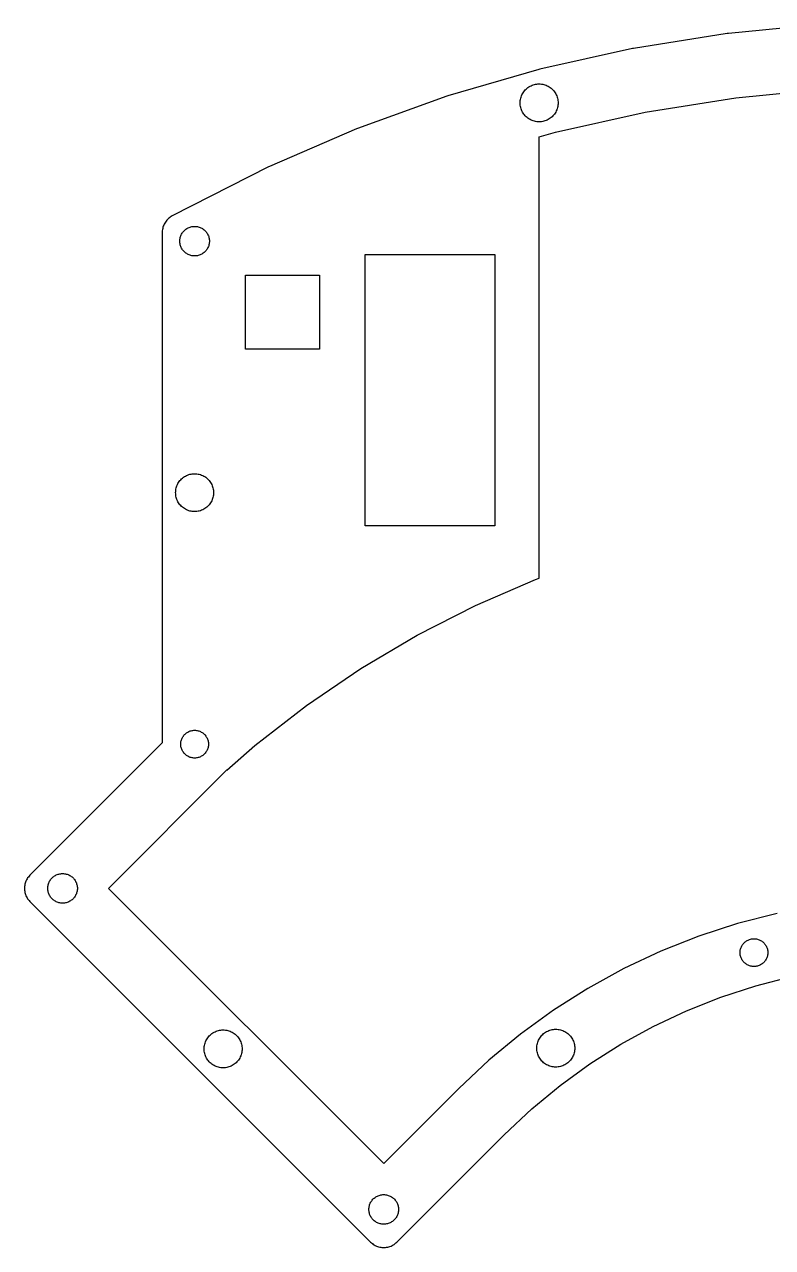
# Model space of a CAD drawing. Header units: metres. Extents: x -87 to 72, y -78 to 55.
# Drawn here: x -86.8 to -6, y -77.9 to 54.3 of the extents above; entities that cross this region are included whole.
import ezdxf

# ---------------------------------------------------------------- set-up
doc = ezdxf.new("R2010")
doc.units = ezdxf.units.M

msp = doc.modelspace()

# ---------------------------------------------------------------- linework, layer by layer
for p, q in [((-0.5284, 54.3282), (-10.7297, 53.3639)), ((-10.8543, 53.3482), (-20.9749, 51.7452)), ((-10.7297, 53.3639), (-10.8543, 53.3482)), ((-21.0984, 51.7217), (-31.0983, 49.4864)), ((-20.9749, 51.7452), (-21.0984, 51.7217)), ((-31.22, 49.4552), (-41.0599, 46.5964)), ((-31.0983, 49.4864), (-31.22, 49.4552)), ((-32.2859, 47.5761), (-32.1751, 47.6417)), ((-32.1751, 47.6417), (-32.0603, 47.7001)), ((-32.0603, 47.7001), (-31.9421, 47.7513)), ((-31.9421, 47.7513), (-31.821, 47.7949)), ((-31.821, 47.7949), (-31.6973, 47.8308)), ((-31.6973, 47.8308), (-31.5716, 47.8589)), ((-31.5716, 47.8589), (-31.4444, 47.8791)), ((-31.4444, 47.8791), (-31.3162, 47.8912)), ((-31.3162, 47.8912), (-31.1875, 47.8952)), ((-31.1875, 47.8952), (-31.0588, 47.8912)), ((-31.0588, 47.8912), (-30.9306, 47.8791)), ((-30.9306, 47.8791), (-30.8034, 47.8589)), ((-30.8034, 47.8589), (-30.6777, 47.8308)), ((-30.6777, 47.8308), (-30.554, 47.7949)), ((-30.554, 47.7949), (-30.4328, 47.7513)), ((-30.4328, 47.7513), (-30.3146, 47.7001)), ((-30.3146, 47.7001), (-30.1999, 47.6417)), ((-30.1999, 47.6417), (-30.089, 47.5761)), ((-41.1794, 46.5576), (-50.8204, 43.0866)), ((-41.0599, 46.5964), (-41.1794, 46.5576)), ((-33.2012, 46.2294), (-33.1731, 46.355)), ((-33.1731, 46.355), (-33.1372, 46.4787)), ((-33.1372, 46.4787), (-33.0935, 46.5999)), ((-33.0935, 46.5999), (-33.0424, 46.7181)), ((-33.0424, 46.7181), (-32.9839, 46.8328)), ((-32.9839, 46.8328), (-32.9184, 46.9437)), ((-32.9184, 46.9437), (-32.846, 47.0502)), ((-32.846, 47.0502), (-32.7671, 47.1519)), ((-32.7671, 47.1519), (-32.6819, 47.2486)), ((-32.6819, 47.2486), (-32.5908, 47.3396)), ((-32.5908, 47.3396), (-32.4942, 47.4248)), ((-32.4942, 47.4248), (-32.3924, 47.5037)), ((-32.3924, 47.5037), (-32.2859, 47.5761)), ((-30.089, 47.5761), (-29.9825, 47.5037)), ((-29.9825, 47.5037), (-29.8808, 47.4248)), ((-29.8808, 47.4248), (-29.7842, 47.3396)), ((-29.7842, 47.3396), (-29.6931, 47.2486)), ((-29.6931, 47.2486), (-29.6079, 47.1519)), ((-29.6079, 47.1519), (-29.529, 47.0502)), ((-29.529, 47.0502), (-29.4566, 46.9437)), ((-29.4566, 46.9437), (-29.3911, 46.8328)), ((-29.3911, 46.8328), (-29.3326, 46.7181)), ((-29.3326, 46.7181), (-29.2815, 46.5999)), ((-29.2815, 46.5999), (-29.2378, 46.4787)), ((-29.2378, 46.4787), (-29.2019, 46.355)), ((-29.2019, 46.355), (-29.1738, 46.2294)), ((-19.7247, 44.856), (-9.9145, 46.4098)), ((-9.9145, 46.4098), (-0.02608, 47.3445)), ((-33.2375, 45.8452), (-33.2335, 45.9739)), ((-33.2335, 45.7165), (-33.2375, 45.8452)), ((-33.2335, 45.9739), (-33.2213, 46.1022)), ((-33.2213, 45.5883), (-33.2335, 45.7165)), ((-33.2213, 46.1022), (-33.2012, 46.2294)), ((-33.2012, 45.4611), (-33.2213, 45.5883)), ((-33.1731, 45.3354), (-33.2012, 45.4611)), ((-33.1372, 45.2117), (-33.1731, 45.3354)), ((-33.0935, 45.0906), (-33.1372, 45.2117)), ((-33.0424, 44.9724), (-33.0935, 45.0906)), ((-32.9839, 44.8576), (-33.0424, 44.9724)), ((-29.3326, 44.9724), (-29.3911, 44.8576)), ((-29.2815, 45.0906), (-29.3326, 44.9724)), ((-29.2378, 45.2117), (-29.2815, 45.0906)), ((-29.2019, 45.3354), (-29.2378, 45.2117)), ((-29.1738, 45.4611), (-29.2019, 45.3354)), ((-29.1738, 46.2294), (-29.1537, 46.1022)), ((-29.1537, 45.5883), (-29.1738, 45.4611)), ((-29.1537, 46.1022), (-29.1415, 45.9739)), ((-29.1415, 45.7165), (-29.1537, 45.5883)), ((-29.1415, 45.9739), (-29.1375, 45.8452)), ((-29.1375, 45.8452), (-29.1415, 45.7165)), ((-32.9184, 44.7468), (-32.9839, 44.8576)), ((-32.846, 44.6403), (-32.9184, 44.7468)), ((-32.7671, 44.5385), (-32.846, 44.6403)), ((-32.6819, 44.4419), (-32.7671, 44.5385)), ((-32.5908, 44.3508), (-32.6819, 44.4419)), ((-32.4942, 44.2657), (-32.5908, 44.3508)), ((-32.3924, 44.1867), (-32.4942, 44.2657)), ((-32.2859, 44.1144), (-32.3924, 44.1867)), ((-32.1751, 44.0488), (-32.2859, 44.1144)), ((-32.0603, 43.9903), (-32.1751, 44.0488)), ((-31.9421, 43.9392), (-32.0603, 43.9903)), ((-31.821, 43.8956), (-31.9421, 43.9392)), ((-31.6973, 43.8596), (-31.821, 43.8956)), ((-31.5716, 43.8315), (-31.6973, 43.8596)), ((-31.4444, 43.8114), (-31.5716, 43.8315)), ((-31.3162, 43.7993), (-31.4444, 43.8114)), ((-31.1875, 43.7952), (-31.3162, 43.7993)), ((-31.0588, 43.7993), (-31.1875, 43.7952)), ((-30.9306, 43.8114), (-31.0588, 43.7993)), ((-30.8034, 43.8315), (-30.9306, 43.8114)), ((-30.6777, 43.8596), (-30.8034, 43.8315)), ((-30.554, 43.8956), (-30.6777, 43.8596)), ((-30.4328, 43.9392), (-30.554, 43.8956)), ((-30.3146, 43.9903), (-30.4328, 43.9392)), ((-30.1999, 44.0488), (-30.3146, 43.9903)), ((-30.089, 44.1144), (-30.1999, 44.0488)), ((-29.9825, 44.1867), (-30.089, 44.1144)), ((-29.8808, 44.2657), (-29.9825, 44.1867)), ((-29.7842, 44.3508), (-29.8808, 44.2657)), ((-29.6931, 44.4419), (-29.7842, 44.3508)), ((-29.6079, 44.5385), (-29.6931, 44.4419)), ((-29.529, 44.6403), (-29.6079, 44.5385)), ((-29.4566, 44.7468), (-29.529, 44.6403)), ((-29.3911, 44.8576), (-29.4566, 44.7468)), ((-29.418, 42.6893), (-19.7247, 44.856)), ((-50.9372, 43.0404), (-60.3412, 38.9709)), ((-50.8204, 43.0866), (-50.9372, 43.0404)), ((-31.1875, 42.1752), (-29.418, 42.6893)), ((-31.1875, -5.55211), (-31.1875, 42.1752)), ((-60.4549, 38.9174), (-70.8455, 33.6232)), ((-60.3412, 38.9709), (-60.4549, 38.9174)), ((-71.5178, 33.067), (-71.5917, 32.9654)), ((-71.4377, 33.1638), (-71.5178, 33.067)), ((-71.3517, 33.2554), (-71.4377, 33.1638)), ((-71.2601, 33.3414), (-71.3517, 33.2554)), ((-71.1633, 33.4215), (-71.2601, 33.3414)), ((-71.0617, 33.4953), (-71.1633, 33.4215)), ((-70.9556, 33.5627), (-71.0617, 33.4953)), ((-70.8455, 33.6232), (-70.9556, 33.5627)), ((-71.9365, 31.904), (-71.9375, 31.8412)), ((-71.9375, 31.8412), (-71.9375, -23.3623)), ((-71.9286, 32.0294), (-71.9365, 31.904)), ((-71.9129, 32.154), (-71.9286, 32.0294)), ((-71.8893, 32.2775), (-71.9129, 32.154)), ((-71.8581, 32.3992), (-71.8893, 32.2775)), ((-71.8193, 32.5186), (-71.8581, 32.3992)), ((-71.773, 32.6355), (-71.8193, 32.5186)), ((-71.7195, 32.7492), (-71.773, 32.6355)), ((-71.659, 32.8593), (-71.7195, 32.7492)), ((-71.5917, 32.9654), (-71.659, 32.8593)), ((-69.8396, 31.6697), (-69.7884, 31.7562)), ((-69.7884, 31.7562), (-69.7319, 31.8393)), ((-69.7319, 31.8393), (-69.6703, 31.9187)), ((-69.6703, 31.9187), (-69.6038, 31.9941)), ((-69.6038, 31.9941), (-69.5328, 32.0652)), ((-69.5328, 32.0652), (-69.4574, 32.1317)), ((-69.4574, 32.1317), (-69.378, 32.1933)), ((-69.378, 32.1933), (-69.2948, 32.2498)), ((-69.2948, 32.2498), (-69.2083, 32.301)), ((-69.2083, 32.301), (-69.1187, 32.3466)), ((-69.1187, 32.3466), (-69.0265, 32.3865)), ((-69.0265, 32.3865), (-68.9319, 32.4206)), ((-68.9319, 32.4206), (-68.8354, 32.4486)), ((-68.8354, 32.4486), (-68.7373, 32.4705)), ((-68.7373, 32.4705), (-68.638, 32.4863)), ((-68.638, 32.4863), (-68.538, 32.4957)), ((-68.538, 32.4957), (-68.4375, 32.4989)), ((-68.4375, 32.4989), (-68.337, 32.4957)), ((-68.337, 32.4957), (-68.237, 32.4863)), ((-68.237, 32.4863), (-68.1377, 32.4705)), ((-68.1377, 32.4705), (-68.0396, 32.4486)), ((-68.0396, 32.4486), (-67.9431, 32.4206)), ((-67.9431, 32.4206), (-67.8485, 32.3865)), ((-67.8485, 32.3865), (-67.7562, 32.3466)), ((-67.7562, 32.3466), (-67.6667, 32.301)), ((-67.6667, 32.301), (-67.5802, 32.2498)), ((-67.5802, 32.2498), (-67.497, 32.1933)), ((-67.497, 32.1933), (-67.4176, 32.1317)), ((-67.4176, 32.1317), (-67.3422, 32.0652)), ((-67.3422, 32.0652), (-67.2711, 31.9941)), ((-67.2711, 31.9941), (-67.2047, 31.9187)), ((-67.2047, 31.9187), (-67.1431, 31.8393)), ((-67.1431, 31.8393), (-67.0866, 31.7562)), ((-67.0866, 31.7562), (-67.0354, 31.6697)), ((-70.0375, 30.8989), (-70.0343, 30.9993)), ((-70.0343, 30.7984), (-70.0375, 30.8989)), ((-70.0343, 30.9993), (-70.0249, 31.0994)), ((-70.0249, 30.6983), (-70.0343, 30.7984)), ((-70.0249, 31.0994), (-70.0091, 31.1987)), ((-70.0091, 30.5991), (-70.0249, 30.6983)), ((-70.0091, 31.1987), (-69.9872, 31.2968)), ((-69.9872, 30.501), (-70.0091, 30.5991)), ((-69.9872, 31.2968), (-69.9592, 31.3933)), ((-69.9592, 30.4045), (-69.9872, 30.501)), ((-69.9592, 31.3933), (-69.9251, 31.4879)), ((-69.9251, 31.4879), (-69.8852, 31.5801)), ((-69.8852, 31.5801), (-69.8396, 31.6697)), ((-67.0354, 31.6697), (-66.9898, 31.5801)), ((-66.9898, 31.5801), (-66.9499, 31.4879)), ((-66.9499, 31.4879), (-66.9158, 31.3933)), ((-66.9158, 31.3933), (-66.8878, 31.2968)), ((-66.8878, 30.501), (-66.9158, 30.4045)), ((-66.8878, 31.2968), (-66.8658, 31.1987)), ((-66.8658, 30.5991), (-66.8878, 30.501)), ((-66.8658, 31.1987), (-66.8501, 31.0994)), ((-66.8501, 30.6983), (-66.8658, 30.5991)), ((-66.8501, 31.0994), (-66.8406, 30.9993)), ((-66.8406, 30.7984), (-66.8501, 30.6983)), ((-66.8406, 30.9993), (-66.8375, 30.8989)), ((-66.8375, 30.8989), (-66.8406, 30.7984)), ((-69.9251, 30.3099), (-69.9592, 30.4045)), ((-69.8852, 30.2176), (-69.9251, 30.3099)), ((-69.8396, 30.1281), (-69.8852, 30.2176)), ((-69.7884, 30.0416), (-69.8396, 30.1281)), ((-69.7319, 29.9584), (-69.7884, 30.0416)), ((-69.6703, 29.879), (-69.7319, 29.9584)), ((-69.6038, 29.8036), (-69.6703, 29.879)), ((-69.5328, 29.7325), (-69.6038, 29.8036)), ((-69.4574, 29.666), (-69.5328, 29.7325)), ((-69.378, 29.6044), (-69.4574, 29.666)), ((-69.2948, 29.5479), (-69.378, 29.6044)), ((-69.2083, 29.4968), (-69.2948, 29.5479)), ((-69.1187, 29.4511), (-69.2083, 29.4968)), ((-69.0265, 29.4112), (-69.1187, 29.4511)), ((-68.9319, 29.3772), (-69.0265, 29.4112)), ((-68.8354, 29.3491), (-68.9319, 29.3772)), ((-68.7373, 29.3272), (-68.8354, 29.3491)), ((-68.638, 29.3115), (-68.7373, 29.3272)), ((-68.538, 29.302), (-68.638, 29.3115)), ((-68.4375, 29.2989), (-68.538, 29.302)), ((-68.337, 29.302), (-68.4375, 29.2989)), ((-68.237, 29.3115), (-68.337, 29.302)), ((-68.1377, 29.3272), (-68.237, 29.3115)), ((-68.0396, 29.3491), (-68.1377, 29.3272)), ((-67.9431, 29.3772), (-68.0396, 29.3491)), ((-67.8485, 29.4112), (-67.9431, 29.3772)), ((-67.7562, 29.4511), (-67.8485, 29.4112)), ((-67.6667, 29.4968), (-67.7562, 29.4511)), ((-67.5802, 29.5479), (-67.6667, 29.4968)), ((-67.497, 29.6044), (-67.5802, 29.5479)), ((-67.4176, 29.666), (-67.497, 29.6044)), ((-67.3422, 29.7325), (-67.4176, 29.666)), ((-67.2711, 29.8036), (-67.3422, 29.7325)), ((-67.2047, 29.879), (-67.2711, 29.8036)), ((-67.1431, 29.9584), (-67.2047, 29.879)), ((-67.0866, 30.0416), (-67.1431, 29.9584)), ((-67.0354, 30.1281), (-67.0866, 30.0416)), ((-66.9898, 30.2176), (-67.0354, 30.1281)), ((-66.9499, 30.3099), (-66.9898, 30.2176)), ((-66.9158, 30.4045), (-66.9499, 30.3099)), ((-49.9875, 0.10097), (-49.9875, 29.451)), ((-49.9875, 29.451), (-35.9875, 29.451)), ((-35.9875, 29.451), (-35.9875, 0.10097)), ((-62.9375, 19.2226), (-62.9375, 27.2226)), ((-62.9375, 27.2226), (-54.9375, 27.2226)), ((-54.9375, 27.2226), (-54.9375, 19.2226)), ((-54.9375, 19.2226), (-62.9375, 19.2226)), ((-69.7442, 5.28197), (-69.6424, 5.3609)), ((-69.6424, 5.3609), (-69.5359, 5.43329)), ((-69.5359, 5.43329), (-69.4251, 5.49884)), ((-69.4251, 5.49884), (-69.3103, 5.55731)), ((-69.3103, 5.55731), (-69.1921, 5.60846)), ((-69.1921, 5.60846), (-69.071, 5.65209)), ((-69.071, 5.65209), (-68.9473, 5.68801)), ((-68.9473, 5.68801), (-68.8216, 5.7161)), ((-68.8216, 5.7161), (-68.6944, 5.73625)), ((-68.6944, 5.73625), (-68.5662, 5.74837)), ((-68.5662, 5.74837), (-68.4375, 5.75241)), ((-68.4375, 5.75241), (-68.3088, 5.74837)), ((-68.3088, 5.74837), (-68.1806, 5.73625)), ((-68.1806, 5.73625), (-68.0534, 5.7161)), ((-68.0534, 5.7161), (-67.9277, 5.68801)), ((-67.9277, 5.68801), (-67.804, 5.65209)), ((-67.804, 5.65209), (-67.6828, 5.60846)), ((-67.6828, 5.60846), (-67.5646, 5.55731)), ((-67.5646, 5.55731), (-67.4499, 5.49884)), ((-67.4499, 5.49884), (-67.339, 5.43329)), ((-67.339, 5.43329), (-67.2325, 5.3609)), ((-67.2325, 5.3609), (-67.1308, 5.28197)), ((-70.4713, 3.95935), (-70.4512, 4.08655)), ((-70.4512, 4.08655), (-70.4231, 4.21224)), ((-70.4231, 4.21224), (-70.3872, 4.33589)), ((-70.3872, 4.33589), (-70.3435, 4.45706)), ((-70.3435, 4.45706), (-70.2924, 4.57526)), ((-70.2924, 4.57526), (-70.2339, 4.69001)), ((-70.2339, 4.69001), (-70.1684, 4.80086)), ((-70.1684, 4.80086), (-70.096, 4.90738)), ((-70.096, 4.90738), (-70.0171, 5.00914)), ((-70.0171, 5.00914), (-69.9319, 5.10573)), ((-69.9319, 5.10573), (-69.8408, 5.1968)), ((-69.8408, 5.1968), (-69.7442, 5.28197)), ((-67.1308, 5.28197), (-67.0342, 5.1968)), ((-67.0342, 5.1968), (-66.9431, 5.10573)), ((-66.9431, 5.10573), (-66.8579, 5.00914)), ((-66.8579, 5.00914), (-66.779, 4.90738)), ((-66.779, 4.90738), (-66.7066, 4.80086)), ((-66.7066, 4.80086), (-66.6411, 4.69001)), ((-66.6411, 4.69001), (-66.5826, 4.57526)), ((-66.5826, 4.57526), (-66.5315, 4.45706)), ((-66.5315, 4.45706), (-66.4878, 4.33589)), ((-66.4878, 4.33589), (-66.4519, 4.21224)), ((-66.4519, 4.21224), (-66.4238, 4.08655)), ((-66.4238, 4.08655), (-66.4037, 3.95935)), ((-70.4875, 3.70241), (-70.4835, 3.83113)), ((-70.4835, 3.5737), (-70.4875, 3.70241)), ((-70.4835, 3.83113), (-70.4713, 3.95935)), ((-70.4713, 3.44548), (-70.4835, 3.5737)), ((-70.4512, 3.31829), (-70.4713, 3.44548)), ((-70.4231, 3.1926), (-70.4512, 3.31829)), ((-70.3872, 3.06893), (-70.4231, 3.1926)), ((-70.3435, 2.94776), (-70.3872, 3.06893)), ((-70.2924, 2.82956), (-70.3435, 2.94776)), ((-70.2339, 2.71482), (-70.2924, 2.82956)), ((-70.1684, 2.60398), (-70.2339, 2.71482)), ((-66.6411, 2.71482), (-66.7066, 2.60398)), ((-66.5826, 2.82956), (-66.6411, 2.71482)), ((-66.5315, 2.94776), (-66.5826, 2.82956)), ((-66.4878, 3.06893), (-66.5315, 2.94776)), ((-66.4519, 3.1926), (-66.4878, 3.06893)), ((-66.4238, 3.31829), (-66.4519, 3.1926)), ((-66.4037, 3.44548), (-66.4238, 3.31829)), ((-66.4037, 3.95935), (-66.3915, 3.83113)), ((-66.3915, 3.5737), (-66.4037, 3.44548)), ((-66.3915, 3.83113), (-66.3875, 3.70241)), ((-66.3875, 3.70241), (-66.3915, 3.5737)), ((-70.096, 2.49745), (-70.1684, 2.60398)), ((-70.0171, 2.39569), (-70.096, 2.49745)), ((-69.9319, 2.29909), (-70.0171, 2.39569)), ((-69.8408, 2.20803), (-69.9319, 2.29909)), ((-69.7442, 2.12287), (-69.8408, 2.20803)), ((-69.6424, 2.04393), (-69.7442, 2.12287)), ((-69.5359, 1.97155), (-69.6424, 2.04393)), ((-69.4251, 1.90599), (-69.5359, 1.97155)), ((-69.3103, 1.84752), (-69.4251, 1.90599)), ((-69.1921, 1.79637), (-69.3103, 1.84752)), ((-69.071, 1.75275), (-69.1921, 1.79637)), ((-68.9473, 1.71681), (-69.071, 1.75275)), ((-68.8216, 1.68872), (-68.9473, 1.71681)), ((-68.6944, 1.66858), (-68.8216, 1.68872)), ((-68.5662, 1.65647), (-68.6944, 1.66858)), ((-68.4375, 1.65242), (-68.5662, 1.65647)), ((-68.3088, 1.65647), (-68.4375, 1.65242)), ((-68.1806, 1.66858), (-68.3088, 1.65647)), ((-68.0534, 1.68872), (-68.1806, 1.66858)), ((-67.9277, 1.71681), (-68.0534, 1.68872)), ((-67.804, 1.75275), (-67.9277, 1.71681)), ((-67.6828, 1.79637), (-67.804, 1.75275)), ((-67.5646, 1.84752), (-67.6828, 1.79637)), ((-67.4499, 1.90599), (-67.5646, 1.84752)), ((-67.339, 1.97155), (-67.4499, 1.90599)), ((-67.2325, 2.04393), (-67.339, 1.97155)), ((-67.1308, 2.12287), (-67.2325, 2.04393)), ((-67.0342, 2.20803), (-67.1308, 2.12287)), ((-66.9431, 2.29909), (-67.0342, 2.20803)), ((-66.8579, 2.39569), (-66.9431, 2.29909)), ((-66.779, 2.49745), (-66.8579, 2.39569)), ((-66.7066, 2.60398), (-66.779, 2.49745)), ((-35.9875, 0.10097), (-49.9875, 0.10097)), ((-38.0712, -8.50277), (-31.5752, -5.69171)), ((-31.5752, -5.69171), (-31.1875, -5.55211)), ((-44.3779, -11.7162), (-38.0712, -8.50277)), ((-50.4703, -15.3192), (-44.3779, -11.7162)), ((-56.3245, -19.2977), (-50.4703, -15.3192)), ((-61.9173, -23.636), (-56.3245, -19.2977)), ((-69.5933, -22.5379), (-69.531, -22.4672)), ((-69.531, -22.4672), (-69.4643, -22.4006)), ((-69.4643, -22.4006), (-69.3936, -22.3383)), ((-69.3936, -22.3383), (-69.3192, -22.2805)), ((-69.3192, -22.2805), (-69.2412, -22.2275)), ((-69.2412, -22.2275), (-69.1601, -22.1796)), ((-69.1601, -22.1796), (-69.0762, -22.1368)), ((-69.0762, -22.1368), (-68.9897, -22.0994)), ((-68.9897, -22.0994), (-68.901, -22.0674)), ((-68.901, -22.0674), (-68.8105, -22.0412)), ((-68.8105, -22.0412), (-68.7186, -22.0206)), ((-68.7186, -22.0206), (-68.6255, -22.0059)), ((-68.6255, -22.0059), (-68.5317, -21.997)), ((-68.5317, -21.997), (-68.4375, -21.994)), ((-68.4375, -21.994), (-68.3433, -21.997)), ((-68.3433, -21.997), (-68.2495, -22.0059)), ((-68.2495, -22.0059), (-68.1564, -22.0206)), ((-68.1564, -22.0206), (-68.0645, -22.0412)), ((-68.0645, -22.0412), (-67.974, -22.0674)), ((-67.974, -22.0674), (-67.8853, -22.0994)), ((-67.8853, -22.0994), (-67.7988, -22.1368)), ((-67.7988, -22.1368), (-67.7149, -22.1796)), ((-67.7149, -22.1796), (-67.6337, -22.2275)), ((-67.6337, -22.2275), (-67.5558, -22.2805)), ((-67.5558, -22.2805), (-67.4814, -22.3383)), ((-67.4814, -22.3383), (-67.4107, -22.4006)), ((-67.4107, -22.4006), (-67.344, -22.4672)), ((-67.344, -22.4672), (-67.2817, -22.5379)), ((-71.9375, -23.3623), (-86.247, -37.6718)), ((-69.9375, -23.494), (-69.9345, -23.3998)), ((-69.9345, -23.5882), (-69.9375, -23.494)), ((-69.9345, -23.3998), (-69.9257, -23.306)), ((-69.9257, -23.682), (-69.9345, -23.5882)), ((-69.9257, -23.306), (-69.9109, -23.2129)), ((-69.9109, -23.7751), (-69.9257, -23.682)), ((-69.9109, -23.2129), (-69.8904, -23.121)), ((-69.8904, -23.8671), (-69.9109, -23.7751)), ((-69.8904, -23.121), (-69.8641, -23.0305)), ((-69.8641, -23.0305), (-69.8322, -22.9418)), ((-69.8322, -22.9418), (-69.7947, -22.8554)), ((-69.7947, -22.8554), (-69.752, -22.7714)), ((-69.752, -22.7714), (-69.704, -22.6903)), ((-69.704, -22.6903), (-69.651, -22.6123)), ((-69.651, -22.6123), (-69.5933, -22.5379)), ((-67.2817, -22.5379), (-67.224, -22.6123)), ((-67.224, -22.6123), (-67.171, -22.6903)), ((-67.171, -22.6903), (-67.123, -22.7714)), ((-67.123, -22.7714), (-67.0803, -22.8554)), ((-67.0803, -22.8554), (-67.0428, -22.9418)), ((-67.0428, -22.9418), (-67.0109, -23.0305)), ((-67.0109, -23.0305), (-66.9846, -23.121)), ((-66.9846, -23.121), (-66.9641, -23.2129)), ((-66.9641, -23.7751), (-66.9846, -23.8671)), ((-66.9641, -23.2129), (-66.9493, -23.306)), ((-66.9493, -23.682), (-66.9641, -23.7751)), ((-66.9493, -23.306), (-66.9405, -23.3998)), ((-66.9405, -23.5882), (-66.9493, -23.682)), ((-66.9405, -23.3998), (-66.9375, -23.494)), ((-66.9375, -23.494), (-66.9405, -23.5882)), ((-64.9375, -26.2986), (-61.9173, -23.636)), ((-69.8641, -23.9575), (-69.8904, -23.8671)), ((-69.8322, -24.0462), (-69.8641, -23.9575)), ((-69.7947, -24.1327), (-69.8322, -24.0462)), ((-69.752, -24.2167), (-69.7947, -24.1327)), ((-69.704, -24.2978), (-69.752, -24.2167)), ((-69.651, -24.3757), (-69.704, -24.2978)), ((-69.5933, -24.4502), (-69.651, -24.3757)), ((-69.531, -24.5208), (-69.5933, -24.4502)), ((-69.4643, -24.5875), (-69.531, -24.5208)), ((-69.3936, -24.6498), (-69.4643, -24.5875)), ((-69.3192, -24.7075), (-69.3936, -24.6498)), ((-69.2412, -24.7605), (-69.3192, -24.7075)), ((-69.1601, -24.8085), (-69.2412, -24.7605)), ((-69.0762, -24.8513), (-69.1601, -24.8085)), ((-68.9897, -24.8887), (-69.0762, -24.8513)), ((-68.901, -24.9206), (-68.9897, -24.8887)), ((-68.8105, -24.9469), (-68.901, -24.9206)), ((-68.7186, -24.9675), (-68.8105, -24.9469)), ((-68.6255, -24.9822), (-68.7186, -24.9675)), ((-68.5317, -24.9911), (-68.6255, -24.9822)), ((-68.4375, -24.994), (-68.5317, -24.9911)), ((-68.3433, -24.9911), (-68.4375, -24.994)), ((-68.2495, -24.9822), (-68.3433, -24.9911)), ((-68.1564, -24.9675), (-68.2495, -24.9822)), ((-68.0645, -24.9469), (-68.1564, -24.9675)), ((-67.974, -24.9206), (-68.0645, -24.9469)), ((-67.8853, -24.8887), (-67.974, -24.9206)), ((-67.7988, -24.8513), (-67.8853, -24.8887)), ((-67.7149, -24.8085), (-67.7988, -24.8513)), ((-67.6337, -24.7605), (-67.7149, -24.8085)), ((-67.5558, -24.7075), (-67.6337, -24.7605)), ((-67.4814, -24.6498), (-67.5558, -24.7075)), ((-67.4107, -24.5875), (-67.4814, -24.6498)), ((-67.344, -24.5208), (-67.4107, -24.5875)), ((-67.2817, -24.4502), (-67.344, -24.5208)), ((-67.224, -24.3757), (-67.2817, -24.4502)), ((-67.171, -24.2978), (-67.224, -24.3757)), ((-67.123, -24.2167), (-67.171, -24.2978)), ((-67.0803, -24.1327), (-67.123, -24.2167)), ((-67.0428, -24.0462), (-67.0803, -24.1327)), ((-67.0109, -23.9575), (-67.0428, -24.0462)), ((-66.9846, -23.8671), (-67.0109, -23.9575)), ((-77.7617, -39.086), (-64.9375, -26.2618)), ((-64.9375, -26.2618), (-64.9375, -26.2986)), ((-86.6683, -38.2917), (-86.7145, -38.4085)), ((-86.6148, -38.178), (-86.6683, -38.2917)), ((-86.5542, -38.0679), (-86.6148, -38.178)), ((-86.4869, -37.9618), (-86.5542, -38.0679)), ((-86.4131, -37.8602), (-86.4869, -37.9618)), ((-86.333, -37.7634), (-86.4131, -37.8602)), ((-86.247, -37.6718), (-86.333, -37.7634)), ((-84.1592, -38.4047), (-84.1135, -38.3152)), ((-84.1135, -38.3152), (-84.0624, -38.2287)), ((-84.0624, -38.2287), (-84.0059, -38.1455)), ((-84.0059, -38.1455), (-83.9443, -38.0661)), ((-83.9443, -38.0661), (-83.8778, -37.9907)), ((-83.8778, -37.9907), (-83.8067, -37.9196)), ((-83.8067, -37.9196), (-83.7313, -37.8532)), ((-83.7313, -37.8532), (-83.6519, -37.7916)), ((-83.6519, -37.7916), (-83.5688, -37.7351)), ((-83.5688, -37.7351), (-83.4822, -37.6839)), ((-83.4822, -37.6839), (-83.3927, -37.6383)), ((-83.3927, -37.6383), (-83.3004, -37.5983)), ((-83.3004, -37.5983), (-83.2059, -37.5643)), ((-83.2059, -37.5643), (-83.1093, -37.5363)), ((-83.1093, -37.5363), (-83.0113, -37.5143)), ((-83.0113, -37.5143), (-82.912, -37.4986)), ((-82.912, -37.4986), (-82.8119, -37.4891)), ((-82.8119, -37.4891), (-82.7114, -37.486)), ((-82.7114, -37.486), (-82.611, -37.4891)), ((-82.611, -37.4891), (-82.5109, -37.4986)), ((-82.5109, -37.4986), (-82.4116, -37.5143)), ((-82.4116, -37.5143), (-82.3135, -37.5363)), ((-82.3135, -37.5363), (-82.217, -37.5643)), ((-82.217, -37.5643), (-82.1224, -37.5983)), ((-82.1224, -37.5983), (-82.0302, -37.6383)), ((-82.0302, -37.6383), (-81.9406, -37.6839)), ((-81.9406, -37.6839), (-81.8541, -37.7351)), ((-81.8541, -37.7351), (-81.771, -37.7916)), ((-81.771, -37.7916), (-81.6915, -37.8532)), ((-81.6915, -37.8532), (-81.6162, -37.9196)), ((-81.6162, -37.9196), (-81.5451, -37.9907)), ((-81.5451, -37.9907), (-81.4786, -38.0661)), ((-81.4786, -38.0661), (-81.417, -38.1455)), ((-81.417, -38.1455), (-81.3605, -38.2287)), ((-81.3605, -38.2287), (-81.3093, -38.3152)), ((-81.3093, -38.3152), (-81.2637, -38.4047)), ((-86.8239, -38.8978), (-86.8318, -39.0232)), ((-86.8318, -39.0232), (-86.8318, -39.1488)), ((-86.8318, -39.1488), (-86.8239, -39.2742)), ((-86.8081, -38.7731), (-86.8239, -38.8978)), ((-86.8239, -39.2742), (-86.8081, -39.3989)), ((-86.7846, -38.6497), (-86.8081, -38.7731)), ((-86.8081, -39.3989), (-86.7846, -39.5223)), ((-86.7533, -38.528), (-86.7846, -38.6497)), ((-86.7846, -39.5223), (-86.7533, -39.644)), ((-86.7145, -38.4085), (-86.7533, -38.528)), ((-86.7533, -39.644), (-86.7145, -39.7635)), ((-84.3114, -39.086), (-84.3083, -38.9855)), ((-84.3083, -39.1865), (-84.3114, -39.086)), ((-84.3083, -38.9855), (-84.2988, -38.8854)), ((-84.2988, -39.2865), (-84.3083, -39.1865)), ((-84.2988, -38.8854), (-84.2831, -38.7862)), ((-84.2831, -39.3858), (-84.2988, -39.2865)), ((-84.2831, -38.7862), (-84.2612, -38.6881)), ((-84.2612, -39.4839), (-84.2831, -39.3858)), ((-84.2612, -38.6881), (-84.2331, -38.5916)), ((-84.2331, -39.5804), (-84.2612, -39.4839)), ((-84.2331, -38.5916), (-84.1991, -38.497)), ((-84.1991, -39.675), (-84.2331, -39.5804)), ((-84.1991, -38.497), (-84.1592, -38.4047)), ((-84.1592, -39.7672), (-84.1991, -39.675)), ((-81.2637, -38.4047), (-81.2238, -38.497)), ((-81.2238, -39.675), (-81.2637, -39.7672)), ((-81.2238, -38.497), (-81.1897, -38.5916)), ((-81.1897, -39.5804), (-81.2238, -39.675)), ((-81.1897, -38.5916), (-81.1617, -38.6881)), ((-81.1617, -39.4839), (-81.1897, -39.5804)), ((-81.1617, -38.6881), (-81.1398, -38.7862)), ((-81.1398, -39.3858), (-81.1617, -39.4839)), ((-81.1398, -38.7862), (-81.124, -38.8854)), ((-81.124, -39.2865), (-81.1398, -39.3858)), ((-81.124, -38.8854), (-81.1146, -38.9855)), ((-81.1146, -39.1865), (-81.124, -39.2865)), ((-81.1146, -38.9855), (-81.1114, -39.086)), ((-81.1114, -39.086), (-81.1146, -39.1865)), ((-47.9925, -68.8552), (-77.7617, -39.086)), ((-86.7145, -39.7635), (-86.6683, -39.8803)), ((-86.6683, -39.8803), (-86.6148, -39.994)), ((-86.6148, -39.994), (-86.5542, -40.1041)), ((-86.5542, -40.1041), (-86.4869, -40.2102)), ((-86.4869, -40.2102), (-86.4131, -40.3118)), ((-86.4131, -40.3118), (-86.333, -40.4086)), ((-86.333, -40.4086), (-86.247, -40.5002)), ((-86.247, -40.5002), (-49.4067, -77.3405)), ((-84.1135, -39.8568), (-84.1592, -39.7672)), ((-84.0624, -39.9433), (-84.1135, -39.8568)), ((-84.0059, -40.0264), (-84.0624, -39.9433)), ((-83.9443, -40.1059), (-84.0059, -40.0264)), ((-83.8778, -40.1813), (-83.9443, -40.1059)), ((-83.8067, -40.2523), (-83.8778, -40.1813)), ((-83.7313, -40.3188), (-83.8067, -40.2523)), ((-83.6519, -40.3804), (-83.7313, -40.3188)), ((-83.5688, -40.4369), (-83.6519, -40.3804)), ((-83.4822, -40.4881), (-83.5688, -40.4369)), ((-83.3927, -40.5337), (-83.4822, -40.4881)), ((-83.3004, -40.5736), (-83.3927, -40.5337)), ((-83.2059, -40.6077), (-83.3004, -40.5736)), ((-83.1093, -40.6357), (-83.2059, -40.6077)), ((-83.0113, -40.6577), (-83.1093, -40.6357)), ((-82.912, -40.6734), (-83.0113, -40.6577)), ((-82.8119, -40.6828), (-82.912, -40.6734)), ((-82.7114, -40.686), (-82.8119, -40.6828)), ((-82.611, -40.6828), (-82.7114, -40.686)), ((-82.5109, -40.6734), (-82.611, -40.6828)), ((-82.4116, -40.6577), (-82.5109, -40.6734)), ((-82.3135, -40.6357), (-82.4116, -40.6577)), ((-82.217, -40.6077), (-82.3135, -40.6357)), ((-82.1224, -40.5736), (-82.217, -40.6077)), ((-82.0302, -40.5337), (-82.1224, -40.5736)), ((-81.9406, -40.4881), (-82.0302, -40.5337)), ((-81.8541, -40.4369), (-81.9406, -40.4881)), ((-81.771, -40.3804), (-81.8541, -40.4369)), ((-81.6915, -40.3188), (-81.771, -40.3804)), ((-81.6162, -40.2523), (-81.6915, -40.3188)), ((-81.5451, -40.1813), (-81.6162, -40.2523)), ((-81.4786, -40.1059), (-81.5451, -40.1813)), ((-81.417, -40.0264), (-81.4786, -40.1059)), ((-81.3605, -39.9433), (-81.417, -40.0264)), ((-81.3093, -39.8568), (-81.3605, -39.9433)), ((-81.2637, -39.7672), (-81.3093, -39.8568)), ((-5.44469, -41.7957), (-9.72536, -42.8948)), ((-9.72536, -42.8948), (-13.9284, -44.2604)), ((-13.9284, -44.2604), (-18.0375, -45.8873)), ((-9.05672, -45.0048), (-8.99009, -44.9382)), ((-8.99009, -44.9382), (-8.91941, -44.8759)), ((-8.91941, -44.8759), (-8.84495, -44.8181)), ((-8.84495, -44.8181), (-8.767, -44.7652)), ((-8.767, -44.7652), (-8.6859, -44.7172)), ((-8.6859, -44.7172), (-8.60193, -44.6744)), ((-8.60193, -44.6744), (-8.51546, -44.637)), ((-8.51546, -44.637), (-8.42679, -44.6051)), ((-8.42679, -44.6051), (-8.33631, -44.5788)), ((-8.33631, -44.5788), (-8.24435, -44.5582)), ((-8.24435, -44.5582), (-8.15127, -44.5435)), ((-8.15127, -44.5435), (-8.05746, -44.5346)), ((-8.05746, -44.5346), (-7.96328, -44.5317)), ((-7.96328, -44.5317), (-7.86909, -44.5346)), ((-7.86909, -44.5346), (-7.77527, -44.5435)), ((-7.77527, -44.5435), (-7.6822, -44.5582)), ((-7.6822, -44.5582), (-7.59023, -44.5788)), ((-7.59023, -44.5788), (-7.49975, -44.6051)), ((-7.49975, -44.6051), (-7.41108, -44.637)), ((-7.41108, -44.637), (-7.32461, -44.6744)), ((-7.32461, -44.6744), (-7.24064, -44.7172)), ((-7.24064, -44.7172), (-7.15954, -44.7652)), ((-7.15954, -44.7652), (-7.08159, -44.8181)), ((-7.08159, -44.8181), (-7.00713, -44.8759)), ((-7.00713, -44.8759), (-6.93645, -44.9382)), ((-6.93645, -44.9382), (-6.86982, -45.0048)), ((-18.0375, -45.8873), (-22.0364, -47.7691)), ((-9.46328, -46.0317), (-9.46032, -45.9375)), ((-9.46032, -46.1259), (-9.46328, -46.0317)), ((-9.46032, -45.9375), (-9.45144, -45.8437)), ((-9.45144, -46.2197), (-9.46032, -46.1259)), ((-9.45144, -45.8437), (-9.4367, -45.7506)), ((-9.4367, -46.3127), (-9.45144, -46.2197)), ((-9.4367, -45.7506), (-9.41614, -45.6586)), ((-9.41614, -45.6586), (-9.38985, -45.5681)), ((-9.38985, -45.5681), (-9.35793, -45.4795)), ((-9.35793, -45.4795), (-9.32052, -45.393)), ((-9.32052, -45.393), (-9.27773, -45.309)), ((-9.27773, -45.309), (-9.22976, -45.2279)), ((-9.22976, -45.2279), (-9.17679, -45.15)), ((-9.17679, -45.15), (-9.11904, -45.0755)), ((-9.11904, -45.0755), (-9.05672, -45.0048)), ((-6.86982, -45.0048), (-6.8075, -45.0755)), ((-6.8075, -45.0755), (-6.74975, -45.15)), ((-6.74975, -45.15), (-6.69678, -45.2279)), ((-6.69678, -45.2279), (-6.64881, -45.309)), ((-6.64881, -45.309), (-6.60602, -45.393)), ((-6.60602, -45.393), (-6.56861, -45.4795)), ((-6.56861, -45.4795), (-6.53669, -45.5681)), ((-6.53669, -45.5681), (-6.5104, -45.6586)), ((-6.5104, -45.6586), (-6.48984, -45.7506)), ((-6.48984, -45.7506), (-6.4751, -45.8437)), ((-6.4751, -46.2197), (-6.48984, -46.3127)), ((-6.4751, -45.8437), (-6.46624, -45.9375)), ((-6.46624, -46.1259), (-6.4751, -46.2197)), ((-6.46624, -45.9375), (-6.46328, -46.0317)), ((-6.46328, -46.0317), (-6.46624, -46.1259)), ((-9.41614, -46.4047), (-9.4367, -46.3127)), ((-9.38985, -46.4952), (-9.41614, -46.4047)), ((-9.35793, -46.5838), (-9.38985, -46.4952)), ((-9.32052, -46.6703), (-9.35793, -46.5838)), ((-9.27773, -46.7543), (-9.32052, -46.6703)), ((-9.22976, -46.8354), (-9.27773, -46.7543)), ((-9.17679, -46.9133), (-9.22976, -46.8354)), ((-9.11904, -46.9878), (-9.17679, -46.9133)), ((-9.05672, -47.0585), (-9.11904, -46.9878)), ((-8.99009, -47.1251), (-9.05672, -47.0585)), ((-8.91941, -47.1874), (-8.99009, -47.1251)), ((-8.84495, -47.2452), (-8.91941, -47.1874)), ((-8.767, -47.2982), (-8.84495, -47.2452)), ((-8.6859, -47.3461), (-8.767, -47.2982)), ((-8.60193, -47.3889), (-8.6859, -47.3461)), ((-8.51546, -47.4263), (-8.60193, -47.3889)), ((-8.42679, -47.4582), (-8.51546, -47.4263)), ((-8.33631, -47.4845), (-8.42679, -47.4582)), ((-8.24435, -47.5051), (-8.33631, -47.4845)), ((-8.15127, -47.5198), (-8.24435, -47.5051)), ((-8.05746, -47.5287), (-8.15127, -47.5198)), ((-7.96328, -47.5317), (-8.05746, -47.5287)), ((-7.86909, -47.5287), (-7.96328, -47.5317)), ((-7.77527, -47.5198), (-7.86909, -47.5287)), ((-7.6822, -47.5051), (-7.77527, -47.5198)), ((-7.59023, -47.4845), (-7.6822, -47.5051)), ((-7.49975, -47.4582), (-7.59023, -47.4845)), ((-7.41108, -47.4263), (-7.49975, -47.4582)), ((-7.32461, -47.3889), (-7.41108, -47.4263)), ((-7.24064, -47.3461), (-7.32461, -47.3889)), ((-7.15954, -47.2982), (-7.24064, -47.3461)), ((-7.08159, -47.2452), (-7.15954, -47.2982)), ((-7.00713, -47.1874), (-7.08159, -47.2452)), ((-6.93645, -47.1251), (-7.00713, -47.1874)), ((-6.86982, -47.0585), (-6.93645, -47.1251)), ((-6.8075, -46.9878), (-6.86982, -47.0585)), ((-6.74975, -46.9133), (-6.8075, -46.9878)), ((-6.69678, -46.8354), (-6.74975, -46.9133)), ((-6.64881, -46.7543), (-6.69678, -46.8354)), ((-6.60602, -46.6703), (-6.64881, -46.7543)), ((-6.56861, -46.5838), (-6.60602, -46.6703)), ((-6.53669, -46.4952), (-6.56861, -46.5838)), ((-6.5104, -46.4047), (-6.53669, -46.4952)), ((-6.48984, -46.3127), (-6.5104, -46.4047)), ((-22.0364, -47.7691), (-25.9091, -49.8981)), ((-7.77149, -49.6202), (-3.91677, -48.6304)), ((-25.9091, -49.8981), (-29.6406, -52.2662)), ((-11.5561, -50.8499), (-7.77149, -49.6202)), ((-15.2562, -52.3148), (-11.5561, -50.8499)), ((-29.6406, -52.2662), (-33.2161, -54.8639)), ((-18.8567, -54.0091), (-15.2562, -52.3148)), ((-22.3442, -55.9263), (-18.8567, -54.0091)), ((-67.2069, -55.5726), (-67.1484, -55.4579)), ((-67.1484, -55.4579), (-67.0828, -55.347)), ((-67.0828, -55.347), (-67.0104, -55.2405)), ((-67.0104, -55.2405), (-66.9315, -55.1387)), ((-66.9315, -55.1387), (-66.8464, -55.0421)), ((-66.8464, -55.0421), (-66.7553, -54.9511)), ((-66.7553, -54.9511), (-66.6587, -54.8659)), ((-66.6587, -54.8659), (-66.5569, -54.787)), ((-66.5569, -54.787), (-66.4504, -54.7146)), ((-66.4504, -54.7146), (-66.3396, -54.649)), ((-66.3396, -54.649), (-66.2248, -54.5906)), ((-66.2248, -54.5906), (-66.1066, -54.5394)), ((-66.1066, -54.5394), (-65.9854, -54.4958)), ((-65.9854, -54.4958), (-65.8618, -54.4599)), ((-65.8618, -54.4599), (-65.7361, -54.4318)), ((-65.7361, -54.4318), (-65.6089, -54.4116)), ((-65.6089, -54.4116), (-65.4807, -54.3995)), ((-65.4807, -54.3995), (-65.352, -54.3955)), ((-65.352, -54.3955), (-65.2232, -54.3995)), ((-65.2232, -54.3995), (-65.095, -54.4116)), ((-65.095, -54.4116), (-64.9678, -54.4318)), ((-64.9678, -54.4318), (-64.8422, -54.4599)), ((-64.8422, -54.4599), (-64.7185, -54.4958)), ((-64.7185, -54.4958), (-64.5973, -54.5394)), ((-64.5973, -54.5394), (-64.4791, -54.5906)), ((-64.4791, -54.5906), (-64.3644, -54.649)), ((-64.3644, -54.649), (-64.2535, -54.7146)), ((-64.2535, -54.7146), (-64.147, -54.787)), ((-64.147, -54.787), (-64.0452, -54.8659)), ((-64.0452, -54.8659), (-63.9486, -54.9511)), ((-63.9486, -54.9511), (-63.8576, -55.0421)), ((-63.8576, -55.0421), (-63.7724, -55.1387)), ((-63.7724, -55.1387), (-63.6935, -55.2405)), ((-63.6935, -55.2405), (-63.6211, -55.347)), ((-63.6211, -55.347), (-63.5555, -55.4579)), ((-63.5555, -55.4579), (-63.4971, -55.5726)), ((-33.2161, -54.8639), (-36.621, -57.6808)), ((-31.2977, -55.6129), (-31.2466, -55.4947)), ((-31.2466, -55.4947), (-31.1881, -55.3799)), ((-31.1881, -55.3799), (-31.1226, -55.2691)), ((-31.1226, -55.2691), (-31.0502, -55.1625)), ((-31.0502, -55.1625), (-30.9713, -55.0608)), ((-30.9713, -55.0608), (-30.8861, -54.9642)), ((-30.8861, -54.9642), (-30.795, -54.8731)), ((-30.795, -54.8731), (-30.6984, -54.788)), ((-30.6984, -54.788), (-30.5967, -54.709)), ((-30.5967, -54.709), (-30.4901, -54.6366)), ((-30.4901, -54.6366), (-30.3793, -54.5711)), ((-30.3793, -54.5711), (-30.2645, -54.5126)), ((-30.2645, -54.5126), (-30.1464, -54.4615)), ((-30.1464, -54.4615), (-30.0252, -54.4178)), ((-30.0252, -54.4178), (-29.9015, -54.3819)), ((-29.9015, -54.3819), (-29.7758, -54.3538)), ((-29.7758, -54.3538), (-29.6486, -54.3337)), ((-29.6486, -54.3337), (-29.5204, -54.3216)), ((-29.5204, -54.3216), (-29.3917, -54.3175)), ((-29.3917, -54.3175), (-29.263, -54.3216)), ((-29.263, -54.3216), (-29.1348, -54.3337)), ((-29.1348, -54.3337), (-29.0076, -54.3538)), ((-29.0076, -54.3538), (-28.8819, -54.3819)), ((-28.8819, -54.3819), (-28.7582, -54.4178)), ((-28.7582, -54.4178), (-28.637, -54.4615)), ((-28.637, -54.4615), (-28.5189, -54.5126)), ((-28.5189, -54.5126), (-28.4041, -54.5711)), ((-28.4041, -54.5711), (-28.2932, -54.6366)), ((-28.2932, -54.6366), (-28.1867, -54.709)), ((-28.1867, -54.709), (-28.085, -54.788)), ((-28.085, -54.788), (-27.9884, -54.8731)), ((-27.9884, -54.8731), (-27.8973, -54.9642)), ((-27.8973, -54.9642), (-27.8122, -55.0608)), ((-27.8122, -55.0608), (-27.7332, -55.1625)), ((-27.7332, -55.1625), (-27.6608, -55.2691)), ((-27.6608, -55.2691), (-27.5953, -55.3799)), ((-27.5953, -55.3799), (-27.5368, -55.4947)), ((-27.5368, -55.4947), (-27.4857, -55.6129)), ((-67.402, -56.4455), (-67.3979, -56.3167)), ((-67.3979, -56.5742), (-67.402, -56.4455)), ((-67.3979, -56.3167), (-67.3858, -56.1885)), ((-67.3858, -56.7024), (-67.3979, -56.5742)), ((-67.3858, -56.1885), (-67.3657, -56.0613)), ((-67.3657, -56.8296), (-67.3858, -56.7024)), ((-67.3657, -56.0613), (-67.3376, -55.9357)), ((-67.3376, -56.9553), (-67.3657, -56.8296)), ((-67.3376, -55.9357), (-67.3016, -55.812)), ((-67.3016, -55.812), (-67.258, -55.6908)), ((-67.258, -55.6908), (-67.2069, -55.5726)), ((-63.4971, -55.5726), (-63.4459, -55.6908)), ((-63.4459, -55.6908), (-63.4023, -55.812)), ((-63.4023, -55.812), (-63.3664, -55.9357)), ((-63.3664, -55.9357), (-63.3383, -56.0613)), ((-63.3383, -56.8296), (-63.3664, -56.9553)), ((-63.3383, -56.0613), (-63.3181, -56.1885)), ((-63.3181, -56.7024), (-63.3383, -56.8296)), ((-63.3181, -56.1885), (-63.306, -56.3167)), ((-63.306, -56.5742), (-63.3181, -56.7024)), ((-63.306, -56.3167), (-63.302, -56.4455)), ((-63.302, -56.4455), (-63.306, -56.5742)), ((-31.4417, -56.3675), (-31.4377, -56.2388)), ((-31.4377, -56.4962), (-31.4417, -56.3675)), ((-31.4377, -56.2388), (-31.4255, -56.1106)), ((-31.4255, -56.6244), (-31.4377, -56.4962)), ((-31.4255, -56.1106), (-31.4054, -55.9834)), ((-31.4054, -56.7516), (-31.4255, -56.6244)), ((-31.4054, -55.9834), (-31.3773, -55.8577)), ((-31.3773, -56.8773), (-31.4054, -56.7516)), ((-31.3773, -55.8577), (-31.3414, -55.734)), ((-31.3414, -55.734), (-31.2977, -55.6129)), ((-27.4857, -55.6129), (-27.442, -55.734)), ((-27.442, -55.734), (-27.4061, -55.8577)), ((-27.4061, -55.8577), (-27.378, -55.9834)), ((-27.378, -56.7516), (-27.4061, -56.8773)), ((-27.378, -55.9834), (-27.3579, -56.1106)), ((-27.3579, -56.6244), (-27.378, -56.7516)), ((-27.3579, -56.1106), (-27.3457, -56.2388)), ((-27.3457, -56.4962), (-27.3579, -56.6244)), ((-27.3457, -56.2388), (-27.3417, -56.3675)), ((-27.3417, -56.3675), (-27.3457, -56.4962)), ((-25.7042, -58.0587), (-22.3442, -55.9263)), ((-67.3016, -57.0789), (-67.3376, -56.9553)), ((-67.258, -57.2001), (-67.3016, -57.0789)), ((-67.2069, -57.3183), (-67.258, -57.2001)), ((-67.1484, -57.4331), (-67.2069, -57.3183)), ((-67.0828, -57.5439), (-67.1484, -57.4331)), ((-67.0104, -57.6504), (-67.0828, -57.5439)), ((-66.9315, -57.7522), (-67.0104, -57.6504)), ((-66.8464, -57.8488), (-66.9315, -57.7522)), ((-66.7553, -57.9398), (-66.8464, -57.8488)), ((-66.6587, -58.025), (-66.7553, -57.9398)), ((-66.5569, -58.1039), (-66.6587, -58.025)), ((-66.4504, -58.1763), (-66.5569, -58.1039)), ((-66.3396, -58.2419), (-66.4504, -58.1763)), ((-64.2535, -58.1763), (-64.3644, -58.2419)), ((-64.147, -58.1039), (-64.2535, -58.1763)), ((-64.0452, -58.025), (-64.147, -58.1039)), ((-63.9486, -57.9398), (-64.0452, -58.025)), ((-63.8576, -57.8488), (-63.9486, -57.9398)), ((-63.7724, -57.7522), (-63.8576, -57.8488)), ((-63.6935, -57.6504), (-63.7724, -57.7522)), ((-63.6211, -57.5439), (-63.6935, -57.6504)), ((-63.5555, -57.4331), (-63.6211, -57.5439)), ((-63.4971, -57.3183), (-63.5555, -57.4331)), ((-63.4459, -57.2001), (-63.4971, -57.3183)), ((-63.4023, -57.0789), (-63.4459, -57.2001)), ((-63.3664, -56.9553), (-63.4023, -57.0789)), ((-36.621, -57.6808), (-39.8545, -60.7172)), ((-31.3414, -57.001), (-31.3773, -56.8773)), ((-31.2977, -57.1222), (-31.3414, -57.001)), ((-31.2466, -57.2404), (-31.2977, -57.1222)), ((-31.1881, -57.3551), (-31.2466, -57.2404)), ((-31.1226, -57.466), (-31.1881, -57.3551)), ((-31.0502, -57.5725), (-31.1226, -57.466)), ((-30.9713, -57.6742), (-31.0502, -57.5725)), ((-30.8861, -57.7708), (-30.9713, -57.6742)), ((-30.795, -57.8619), (-30.8861, -57.7708)), ((-30.6984, -57.9471), (-30.795, -57.8619)), ((-30.5967, -58.026), (-30.6984, -57.9471)), ((-30.4901, -58.0984), (-30.5967, -58.026)), ((-30.3793, -58.1639), (-30.4901, -58.0984)), ((-30.2645, -58.2224), (-30.3793, -58.1639)), ((-28.9232, -60.3974), (-25.7042, -58.0587)), ((-28.4041, -58.1639), (-28.5189, -58.2224)), ((-28.2932, -58.0984), (-28.4041, -58.1639)), ((-28.1867, -58.026), (-28.2932, -58.0984)), ((-28.085, -57.9471), (-28.1867, -58.026)), ((-27.9884, -57.8619), (-28.085, -57.9471)), ((-27.8973, -57.7708), (-27.9884, -57.8619)), ((-27.8122, -57.6742), (-27.8973, -57.7708)), ((-27.7332, -57.5725), (-27.8122, -57.6742)), ((-27.6608, -57.466), (-27.7332, -57.5725)), ((-27.5953, -57.3551), (-27.6608, -57.466)), ((-27.5368, -57.2404), (-27.5953, -57.3551)), ((-27.4857, -57.1222), (-27.5368, -57.2404)), ((-27.442, -57.001), (-27.4857, -57.1222)), ((-27.4061, -56.8773), (-27.442, -57.001)), ((-66.2248, -58.3004), (-66.3396, -58.2419)), ((-66.1066, -58.3515), (-66.2248, -58.3004)), ((-65.9854, -58.3951), (-66.1066, -58.3515)), ((-65.8618, -58.4311), (-65.9854, -58.3951)), ((-65.7361, -58.4591), (-65.8618, -58.4311)), ((-65.6089, -58.4793), (-65.7361, -58.4591)), ((-65.4807, -58.4914), (-65.6089, -58.4793)), ((-65.352, -58.4955), (-65.4807, -58.4914)), ((-65.2232, -58.4914), (-65.352, -58.4955)), ((-65.095, -58.4793), (-65.2232, -58.4914)), ((-64.9678, -58.4591), (-65.095, -58.4793)), ((-64.8422, -58.4311), (-64.9678, -58.4591)), ((-64.7185, -58.3951), (-64.8422, -58.4311)), ((-64.5973, -58.3515), (-64.7185, -58.3951)), ((-64.4791, -58.3004), (-64.5973, -58.3515)), ((-64.3644, -58.2419), (-64.4791, -58.3004)), ((-30.1464, -58.2736), (-30.2645, -58.2224)), ((-30.0252, -58.3172), (-30.1464, -58.2736)), ((-29.9015, -58.3531), (-30.0252, -58.3172)), ((-29.7758, -58.3812), (-29.9015, -58.3531)), ((-29.6486, -58.4013), (-29.7758, -58.3812)), ((-29.5204, -58.4135), (-29.6486, -58.4013)), ((-29.3917, -58.4175), (-29.5204, -58.4135)), ((-29.263, -58.4135), (-29.3917, -58.4175)), ((-29.1348, -58.4013), (-29.263, -58.4135)), ((-29.0076, -58.3812), (-29.1348, -58.4013)), ((-28.8819, -58.3531), (-29.0076, -58.3812)), ((-28.7582, -58.3172), (-28.8819, -58.3531)), ((-28.637, -58.2736), (-28.7582, -58.3172)), ((-28.5189, -58.2224), (-28.637, -58.2736)), ((-39.8545, -60.7172), (-47.9925, -68.8552)), ((-31.9899, -62.9344), (-28.9232, -60.3974)), ((-34.982, -65.7442), (-31.9899, -62.9344)), ((-46.5783, -77.3405), (-34.982, -65.7442)), ((-49.2253, -72.785), (-49.1588, -72.7097)), ((-49.1588, -72.7097), (-49.0878, -72.6386)), ((-49.0878, -72.6386), (-49.0124, -72.5721)), ((-49.0124, -72.5721), (-48.9329, -72.5105)), ((-48.9329, -72.5105), (-48.8498, -72.454)), ((-48.8498, -72.454), (-48.7633, -72.4028)), ((-48.7633, -72.4028), (-48.6737, -72.3572)), ((-48.6737, -72.3572), (-48.5815, -72.3173)), ((-48.5815, -72.3173), (-48.4869, -72.2832)), ((-48.4869, -72.2832), (-48.3904, -72.2552)), ((-48.3904, -72.2552), (-48.2923, -72.2333)), ((-48.2923, -72.2333), (-48.193, -72.2175)), ((-48.193, -72.2175), (-48.093, -72.2081)), ((-48.093, -72.2081), (-47.9925, -72.2049)), ((-47.9925, -72.2049), (-47.892, -72.2081)), ((-47.892, -72.2081), (-47.792, -72.2175)), ((-47.792, -72.2175), (-47.6927, -72.2333)), ((-47.6927, -72.2333), (-47.5946, -72.2552)), ((-47.5946, -72.2552), (-47.4981, -72.2832)), ((-47.4981, -72.2832), (-47.4035, -72.3173)), ((-47.4035, -72.3173), (-47.3112, -72.3572)), ((-47.3112, -72.3572), (-47.2217, -72.4028)), ((-47.2217, -72.4028), (-47.1352, -72.454)), ((-47.1352, -72.454), (-47.052, -72.5105)), ((-47.052, -72.5105), (-46.9726, -72.5721)), ((-46.9726, -72.5721), (-46.8972, -72.6386)), ((-46.8972, -72.6386), (-46.8261, -72.7097)), ((-46.8261, -72.7097), (-46.7597, -72.785)), ((-49.5925, -73.8049), (-49.5893, -73.7045)), ((-49.5893, -73.9054), (-49.5925, -73.8049)), ((-49.5893, -73.7045), (-49.5799, -73.6044)), ((-49.5799, -74.0055), (-49.5893, -73.9054)), ((-49.5799, -73.6044), (-49.5642, -73.5051)), ((-49.5642, -74.1047), (-49.5799, -74.0055)), ((-49.5642, -73.5051), (-49.5422, -73.407)), ((-49.5422, -73.407), (-49.5142, -73.3105)), ((-49.5142, -73.3105), (-49.4801, -73.2159)), ((-49.4801, -73.2159), (-49.4402, -73.1237)), ((-49.4402, -73.1237), (-49.3946, -73.0341)), ((-49.3946, -73.0341), (-49.3434, -72.9476)), ((-49.3434, -72.9476), (-49.2869, -72.8645)), ((-49.2869, -72.8645), (-49.2253, -72.785)), ((-46.7597, -72.785), (-46.6981, -72.8645)), ((-46.6981, -72.8645), (-46.6416, -72.9476)), ((-46.6416, -72.9476), (-46.5904, -73.0341)), ((-46.5904, -73.0341), (-46.5448, -73.1237)), ((-46.5448, -73.1237), (-46.5048, -73.2159)), ((-46.5048, -73.2159), (-46.4708, -73.3105)), ((-46.4708, -73.3105), (-46.4428, -73.407)), ((-46.4428, -73.407), (-46.4208, -73.5051)), ((-46.4208, -73.5051), (-46.4051, -73.6044)), ((-46.4051, -74.0055), (-46.4208, -74.1047)), ((-46.4051, -73.6044), (-46.3957, -73.7045)), ((-46.3957, -73.9054), (-46.4051, -74.0055)), ((-46.3957, -73.7045), (-46.3925, -73.8049)), ((-46.3925, -73.8049), (-46.3957, -73.9054)), ((-49.5422, -74.2028), (-49.5642, -74.1047)), ((-49.5142, -74.2994), (-49.5422, -74.2028)), ((-49.4801, -74.3939), (-49.5142, -74.2994)), ((-49.4402, -74.4862), (-49.4801, -74.3939)), ((-49.3946, -74.5757), (-49.4402, -74.4862)), ((-49.3434, -74.6623), (-49.3946, -74.5757)), ((-49.2869, -74.7454), (-49.3434, -74.6623)), ((-49.2253, -74.8248), (-49.2869, -74.7454)), ((-49.1588, -74.9002), (-49.2253, -74.8248)), ((-49.0878, -74.9713), (-49.1588, -74.9002)), ((-49.0124, -75.0377), (-49.0878, -74.9713)), ((-48.9329, -75.0994), (-49.0124, -75.0377)), ((-48.8498, -75.1559), (-48.9329, -75.0994)), ((-48.7633, -75.207), (-48.8498, -75.1559)), ((-48.6737, -75.2527), (-48.7633, -75.207)), ((-48.5815, -75.2926), (-48.6737, -75.2527)), ((-48.4869, -75.3266), (-48.5815, -75.2926)), ((-48.3904, -75.3547), (-48.4869, -75.3266)), ((-48.2923, -75.3766), (-48.3904, -75.3547)), ((-48.193, -75.3923), (-48.2923, -75.3766)), ((-47.6927, -75.3766), (-47.792, -75.3923)), ((-47.5946, -75.3547), (-47.6927, -75.3766)), ((-47.4981, -75.3266), (-47.5946, -75.3547)), ((-47.4035, -75.2926), (-47.4981, -75.3266)), ((-47.3112, -75.2527), (-47.4035, -75.2926)), ((-47.2217, -75.207), (-47.3112, -75.2527)), ((-47.1352, -75.1559), (-47.2217, -75.207)), ((-47.052, -75.0994), (-47.1352, -75.1559)), ((-46.9726, -75.0377), (-47.052, -75.0994)), ((-46.8972, -74.9713), (-46.9726, -75.0377)), ((-46.8261, -74.9002), (-46.8972, -74.9713)), ((-46.7597, -74.8248), (-46.8261, -74.9002)), ((-46.6981, -74.7454), (-46.7597, -74.8248)), ((-46.6416, -74.6623), (-46.6981, -74.7454)), ((-46.5904, -74.5757), (-46.6416, -74.6623)), ((-46.5448, -74.4862), (-46.5904, -74.5757)), ((-46.5048, -74.3939), (-46.5448, -74.4862)), ((-46.4708, -74.2994), (-46.5048, -74.3939)), ((-46.4428, -74.2028), (-46.4708, -74.2994)), ((-46.4208, -74.1047), (-46.4428, -74.2028)), ((-48.093, -75.4018), (-48.193, -75.3923)), ((-47.9925, -75.4049), (-48.093, -75.4018)), ((-47.892, -75.4018), (-47.9925, -75.4049)), ((-47.792, -75.3923), (-47.892, -75.4018)), ((-49.4067, -77.3405), (-49.3151, -77.4265)), ((-49.3151, -77.4265), (-49.2183, -77.5066)), ((-49.2183, -77.5066), (-49.1167, -77.5804)), ((-49.1167, -77.5804), (-49.0106, -77.6477)), ((-49.0106, -77.6477), (-48.9005, -77.7083)), ((-48.9005, -77.7083), (-48.7868, -77.7618)), ((-48.7868, -77.7618), (-48.67, -77.808)), ((-48.67, -77.808), (-48.5505, -77.8468)), ((-48.5505, -77.8468), (-48.4288, -77.8781)), ((-48.4288, -77.8781), (-48.3054, -77.9016)), ((-48.3054, -77.9016), (-48.1807, -77.9174)), ((-48.1807, -77.9174), (-48.0553, -77.9253)), ((-48.0553, -77.9253), (-47.9297, -77.9253)), ((-47.9297, -77.9253), (-47.8043, -77.9174)), ((-47.8043, -77.9174), (-47.6796, -77.9016)), ((-47.6796, -77.9016), (-47.5562, -77.8781)), ((-47.5562, -77.8781), (-47.4345, -77.8468)), ((-47.4345, -77.8468), (-47.315, -77.808)), ((-47.315, -77.808), (-47.1982, -77.7618)), ((-47.1982, -77.7618), (-47.0845, -77.7083)), ((-47.0845, -77.7083), (-46.9744, -77.6477)), ((-46.9744, -77.6477), (-46.8683, -77.5804)), ((-46.8683, -77.5804), (-46.7667, -77.5066)), ((-46.7667, -77.5066), (-46.6699, -77.4265)), ((-46.6699, -77.4265), (-46.5783, -77.3405))]:
    msp.add_line(p, q)

doc.saveas('drawing.dxf')
